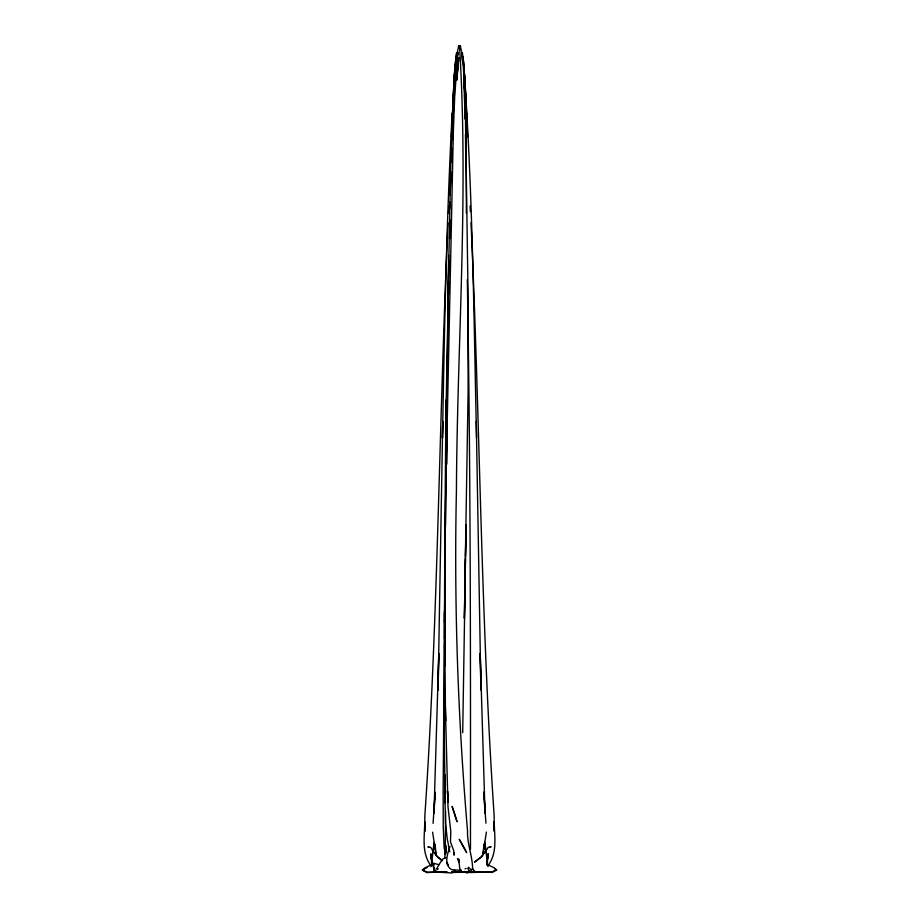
<?xml version="1.0" encoding="UTF-8"?>
<svg xmlns="http://www.w3.org/2000/svg" width="919" height="919" viewBox="0 0 919 919"><rect width="100%" height="100%" fill="white"/><g stroke="black" fill="none" stroke-linecap="round" stroke-linejoin="round"><path stroke-width="1.38" d="M444.624 578.568L444.325 742.288L445.255 802.965L444.716 774.683L444.911 796.187L445.52 822.781L447.243 838.84L449.77 851.821M446.806 464.21L447.093 408.702M445.635 811.454L445.233 854.245L445.6 848.961L444.716 858.277M466.392 213.369L466.071 119.481L463.635 68.282M448.012 306.027L447.53 367.554M448.116 293.425L451.022 153.174L454.606 79.298L457.536 52.291M445.589 433.469L448.92 260.215M445.255 549.608L444.451 622.37M447.036 422.774L447.093 417.088M447.564 368.737L448.012 331.92M445.508 525.611L448.587 255.114M447.542 367.37L447.794 344.568L447.542 368.301M445.979 399.995L444.647 566.219L445.255 665.724M447.725 368.668L448.001 346.164M448.771 293.092L448.92 283.052M449.575 238.538L449.851 219.882M438.765 864.63L433.757 863.343L433.952 871.867L437.398 871.499M459.144 47.306L458.822 46.593L460.66 46.272L459.5 46.168C468.747 194.254 457.168 342.626 456.421 490.803C453.963 604.288 457.915 717.831 467.53 830.925C467.059 843.688 472.4 855.911 472.619 868.317L471.367 870.075L468.391 867.249L467.886 868.283L468.552 870.224L470.735 871.35L479.373 872.074L474.755 871.522L472.894 868.869M465.439 558.706L464.371 618.303L468.116 391.264L467.989 290.14L465.496 119.826L464.061 74.037L461.878 53.015M465.485 555.869L466.048 524.657L462.705 732.673M450.287 194.265L450.769 171.623M452.562 139.55L452.619 136.701M454.285 97.15L454.4 91.406M446.117 849.363L445.623 852.154L446.129 848.834M448.679 294.034L448.931 281.444M452.332 138.689L452.607 127.339M452.55 122.342L452.607 119.504M470.471 849.167C470.551 659.36 470.677 469.483 467.3 279.675M453.251 106.615L453.538 96.667M449.529 239.158L449.851 227.923M451.551 137.356L451.688 133.129M449.598 209.027L449.828 201.996M450.057 194.966L450.792 175.207M451.091 161.71L451.677 147.58M452.435 139.355L452.607 133.68M452.045 121.848L455.342 64.296M453.01 116.001L453.549 103.227M454.112 97.127L454.468 87.087M452.803 106.501L454.032 79.562L456.215 57.529M453.113 115.38L453.515 105.467M451.309 162.514L451.711 152.646M455.02 82.25L455.342 76.61M451.436 136.357L451.677 130.705M452.056 122.238L454.365 73.313L456.651 52.475M452.194 122.273L452.573 113.772M454.101 96.874L454.365 91.165M432.022 857.461L434.193 842.447M447.99 222.892C439.006 420.649 438.179 618.763 424.819 816.336L424.831 831.362L424.773 821.804C424.624 836.233 421.339 852.832 430.724 865.353M454.308 89.212L454.445 86.409M455.364 68.431L454.641 82.687M455.146 72.635L455.364 68.397M453.917 96.932L454.423 86.96M456.272 57.529L455.996 62.951L456.261 60.206M445.531 853.36L445.646 851.086L445.795 853.717M446.048 848.019L446.163 845.583M453.239 113.841L453.549 108.212M456.249 60.321L456.1 63.101L456.272 57.725L455.79 63.158M453.86 97.54L454.411 87.592M448.518 213.139L448.909 206.247M454.02 88.167L454.423 81.09M455.227 72.509L455.387 69.729M452.159 139.114L452.642 130.647M452.171 113.175C446.45 221.387 444.428 329.772 442.464 438.099L442.74 421.453L438.076 690.192L438.811 653.501L433.963 813.418L435.181 792.258L433.079 823.355M455.376 72.601L454.813 82.572L455.342 62.779L456.64 52.888M487.185 864.733L488.15 853.659L487.507 858.702M435.169 845.411L435.916 853.762L432.608 832.212M445.623 852.154L445.922 847.364M456.996 54.876L457.157 52.578M456.628 57.058L456.915 52.774M457.191 74.68L458.363 57.679L456.8 80.171L458.087 66.283M453.492 96.84L452.906 106.696L454.468 74.025M456.088 70.843L456.318 62.607M457.122 53.164L454.629 82.79L455.41 70.12M456.536 61.745L457.214 52.716M486.392 832.063L483.084 853.613L483.831 845.262M455.629 68.339L457.639 52.957M456.019 70.866L456.261 68.098M456.869 61.171L457.237 57.012L456.559 61.205M454.951 72.658L455.307 68.58M454.825 81.94L455.342 76.311M455.858 70.683L456.123 67.88M456.973 60.964L457.248 58.138M457.513 55.301L457.788 52.463M454.158 88.442L454.434 85.639M456.008 68.443L456.272 65.812M456.8 60.562L457.582 52.682M457.846 53.038L454.698 96.84L453.366 130.923L445.554 501.314L443.142 789.387L443.234 826.457L444.107 847.215L445.278 853.981M486.645 862.711L486.84 860.747M456.042 63.17L456.306 60.665M456.881 56.002L457.168 53.187M458.535 62.078L458.983 57.874M456.823 61.378L457.134 58.54M456.927 61.653L457.214 59.126M456.915 60.574L457.271 57.759M457.628 54.933L457.984 52.119M454.641 72.658L455.353 67.202M455.778 62.791L456.375 58.759M454.365 852.924L454.02 855.198L453.687 850.477L450.471 841.988L450.792 831.327L448.024 807.158L445.313 705.976M455.881 63.112L456.318 60.309M455.491 62.917L456.306 57.931M487.541 858.805L487.966 856.692M449.954 846.479C447.61 853.751 443.406 864.411 451.574 869.65L461.258 870.431M434.63 846.836L435.238 844.228M457.467 51.315L458.742 46.272L460.27 46.375L459.856 47.156L460.247 46.214C458.868 48.006 460.901 44.985 459.029 46.835M435.112 845.526L432.883 851.385L431.597 864.699L424.578 868.087M458.903 47.237L458.937 46.8M459.5 46.168L460.453 46.524L459.534 46.214C461.361 47.271 459.247 46.226 459.776 45.95L459.534 46.995L460.408 46.318L458.937 46.157L459.247 47.133L459.236 46.145L458.615 46.812L459.213 46.122L458.547 46.685L460.258 46.122L461.533 51.165M469.207 871.201L468.701 872.395L467.817 872.154M488.276 865.204C497.661 852.671 494.376 836.083 494.227 821.643L494.169 831.213L494.181 816.175C480.832 618.613 480.063 420.5 471.01 222.731M486.668 849.845L488.219 847.295L491.148 846.686L489.896 847.295M459.466 46.547L460.258 46.318L459.132 46.352M430.919 866.709L432.504 864.331M458.868 46.938C459.948 45.916 457.903 46.409 459.19 46.858L458.88 46.387M454.767 870.431L453.044 872.43L450.643 872.901L437.03 872.097L434.595 869.627L433.09 866.456L433.757 863.343M459.466 46.375L460.247 46.214L459.638 46.478L460.247 47.501L459.5 46.122L460.212 46.364L459.489 46.639L460.12 46.226M458.937 46.157L459.362 46.49M424.153 869.19L423.108 869.363L424.015 868.627M454.572 871.269L451.826 872.717M459.075 46.616L458.386 47.03L459.397 46.812M444.245 871.683L439.627 872.223L445.795 871.717M423.567 869.029L426.956 867.697M445.749 857.841L443.199 858.737L441.292 860.988L436.628 868.777L438.133 868.914L436.249 868.616M445.474 871.786L434.159 872.234M452.734 872.085L454.468 871.545M465.037 868.765L466.14 868.501M470 872.188L472.32 871.74M474.422 871.637L452.355 872.074M440.396 871.798L426.795 872.613L422.2 869.96L427.588 872.211L447.151 872.223M463.015 872.257L465.416 871.924M494.847 869.029L495.892 869.213L494.985 868.466M466.094 871.775L451.62 872.142M485.048 872.028L481.602 871.66M481.97 872.246L465.956 872.579M451.872 872.43L466.645 872.223M484.841 872.074L473.526 871.637M465.703 872.246L467.128 872.28M465.669 871.74L461.441 871.706M452.906 871.626L491.412 872.062L496.8 869.811L492.205 872.464L478.604 871.649M455.985 872.407L452.332 871.522M444.578 871.798L447.438 872.338M464.532 871.694L466.266 872.234M467.174 872.878L464.428 871.43M429.104 847.456L427.852 846.836L430.781 847.444L432.332 849.995M459.224 859.679L457.421 858.564L459.075 862.367L458.742 859.851L459.822 868.903L461.476 870.833M494.422 867.938L487.403 864.538L486.117 851.224L483.865 845.25M442.384 860.747L436.146 855.543L434.377 852.292L437.364 856.83L441.35 859.908M486.496 864.182L488.081 866.548M446.749 862.596L447.967 865.376L447.266 862.401M483.762 844.079L484.37 846.686M431.493 858.863L430.85 853.808L431.459 858.955M484.807 842.298L486.978 857.312M461.889 52.797L462.291 55.289M462.694 57.782L463.509 62.768M462.682 60.16L463.119 62.963M462.625 58.609L463.222 62.63M462.36 52.739L463.658 62.63L464.382 88.017M463.647 67.053L464.359 72.509M462.785 57.38L464.968 79.402L466.14 104.927M463.658 64.146L466.955 121.699M431.815 864.894L431.034 856.841M462.694 60.516L462.958 63.02M461.832 53.026L462.119 55.852M463.59 69.97L465.14 118.505M432.16 860.896L432.355 862.861M464.566 85.49L464.842 88.281M463.096 56.771C472.607 183.57 473.722 310.863 476.536 437.949M463.21 62.997L462.728 57.38M463.693 68.431L464.049 72.498M464.532 73.876L466.082 105.122L465.508 96.679M463.578 69.534L463.808 72.36M485.921 823.194L483.842 792.029L485.037 813.269L480.189 653.363L480.924 690.043L476.26 421.293M461.786 52.567L462.464 61.584M461.843 52.417L462.004 54.726M464.566 82.285L464.842 86.535M464.577 80.941L464.98 88.017M463.613 69.58L463.854 73.738M466.381 110.108L466.944 122.089M470.091 206.028L470.413 211.634M462.751 60.172L462.9 62.94M463.635 68.247L463.854 72.486M464.554 86.248L464.692 89.051M466.427 113.623L466.806 122.124M467.323 130.555L467.564 136.207M465.967 104.961L465.473 96.449L465.715 105.042M466.392 114.909L466.703 122.009M467.311 132.968L467.449 137.195M464.566 95.116L465.186 119.332M445.635 720.887L444.543 644.529M466.392 119.344L466.45 122.193M465.473 134.22L465.726 156.931M445.301 705.976L445.474 720.944M444.612 611.606L444.601 638.992L444.509 611.56M459.948 46.352L459.948 46.398M484.623 852.131L481.636 856.68L474.652 862.068L481.636 856.68L484.623 852.131M462.912 845.813L459.247 839.265L466.691 852.66L462.912 845.813M485.347 848.892L483.899 845.273L485.795 850.615L485.347 848.892M455.342 816.106L452.102 806.377L457.042 821.724L455.342 816.106M448.093 801.805L447.473 791.121L448.093 801.805"/></g></svg>
